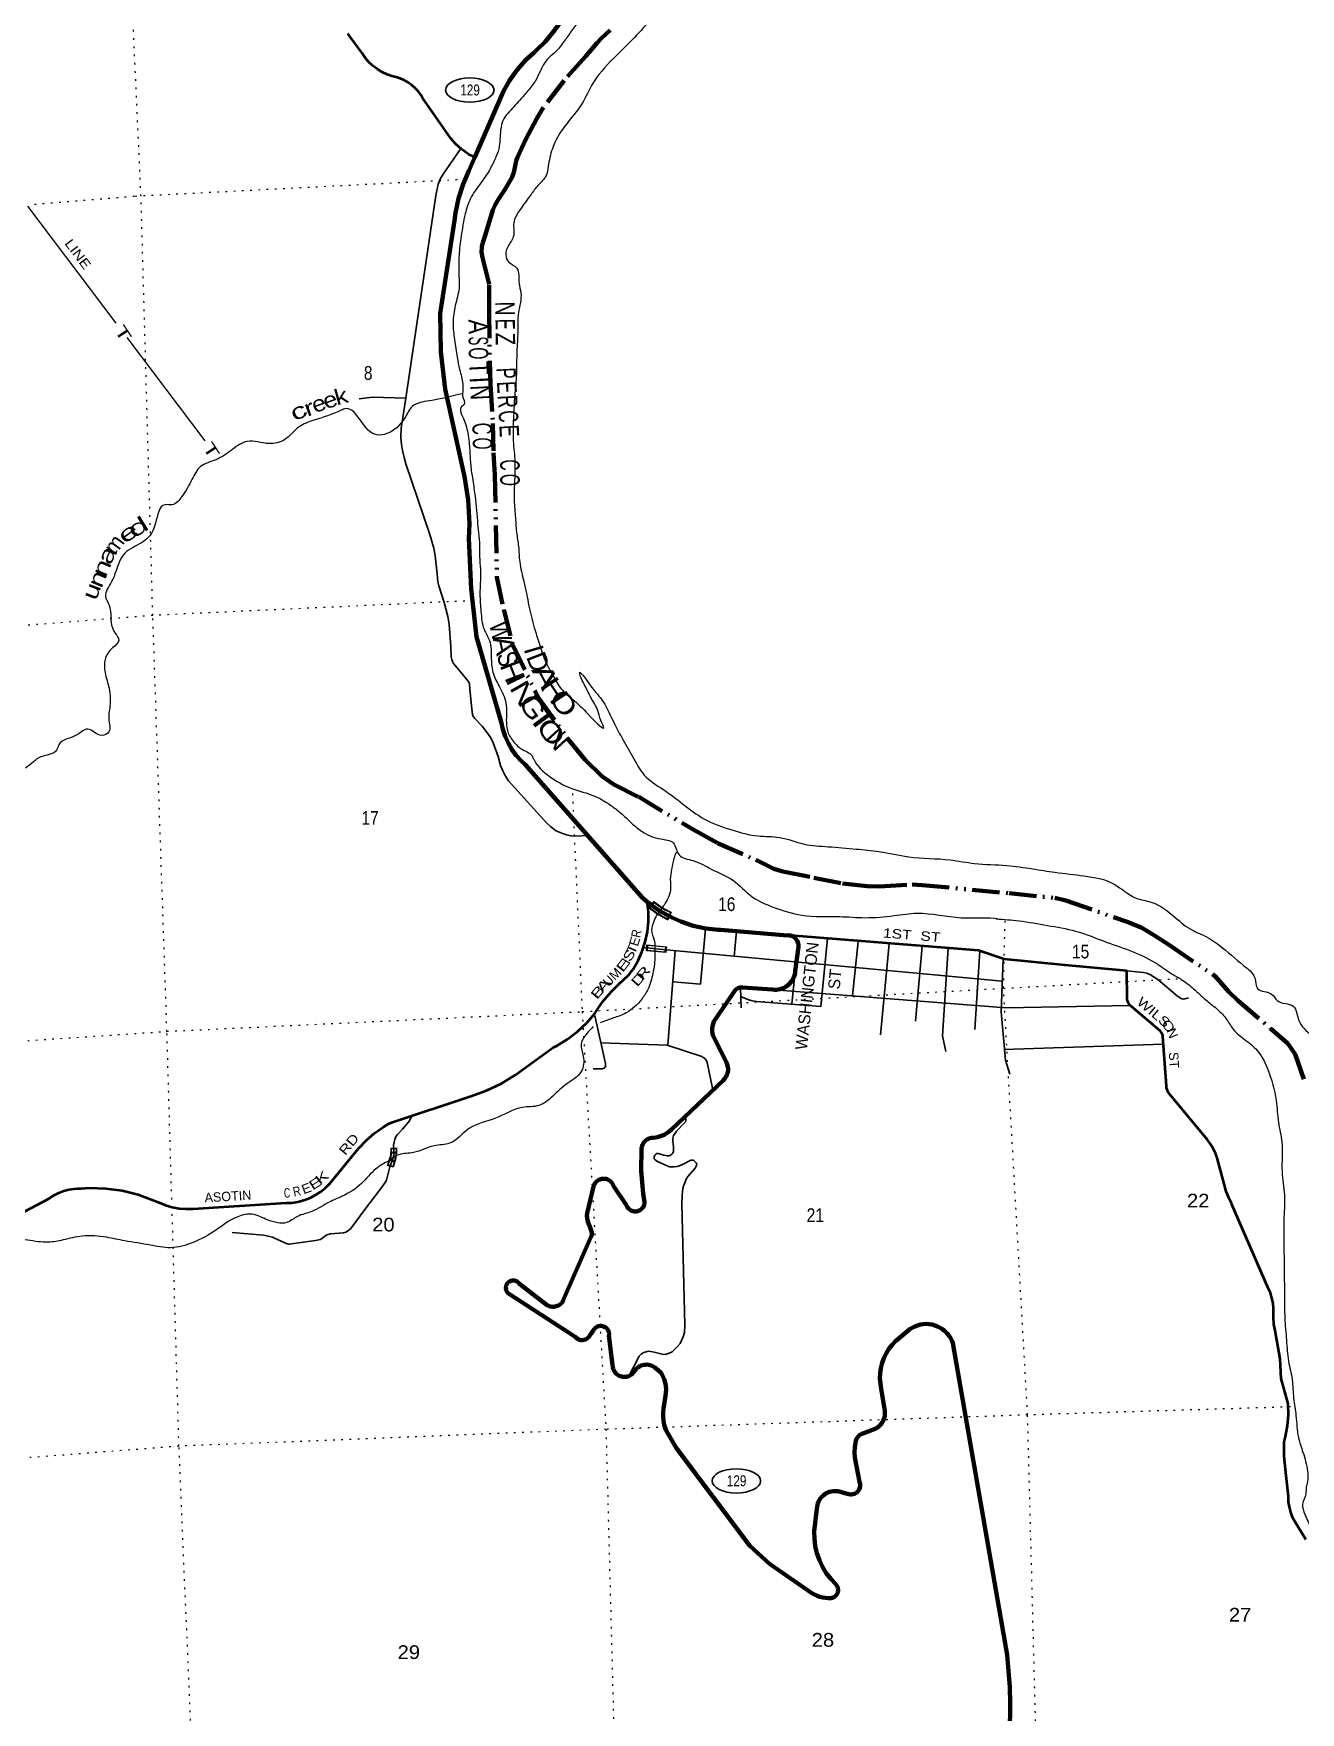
# Model space of a CAD drawing. Header units: feet. Extents: x 757852 to 1040949, y -536576 to -344549.
# Drawn here: x 991104 to 1007275, y -412754 to -391327 of the extents above; entities that cross this region are included whole.
import ezdxf
from ezdxf.enums import TextEntityAlignment as Align

# ---------------------------------------------------------------- set-up
doc = ezdxf.new("R2010")
doc.units = ezdxf.units.FT
doc.header["$LTSCALE"] = 70
doc.linetypes.add('DASH_DOUBLE_DOT', pattern=[9.2, 5, -1.2, 0.3, -1.2, 0.3, -1.2])
doc.linetypes.add('DOTTED', pattern=[1.5, 0.3, -1.2])
for name, color, linetype, lineweight in [('10', 7, 'DASH_DOUBLE_DOT', 70), ('17', 7, 'Continuous', 25), ('23', 7, 'Continuous', 70), ('26', 7, 'Continuous', 40), ('29', 7, 'Continuous', 25), ('31', 7, 'Continuous', 13), ('39', 7, 'Continuous', 13), ('46', 7, 'Continuous', 13), ('59', 7, 'Continuous', 13), ('7', 7, 'DOTTED', 13)]:
    doc.layers.add(name, color=color, linetype=linetype, lineweight=lineweight)
for name, color, linetype in [('12', 7, 'Continuous'), ('27', 7, 'Continuous'), ('41', 7, 'Continuous')]:
    doc.layers.add(name, color=color, linetype=linetype)

msp = doc.modelspace()

# ---------------------------------------------------------------- linework, layer by layer
at = {"layer": '10'}
for points in [[(998462.97, -391284.54), (998351.71, -391386.98), (998293.22, -391446.88), (998153.27, -391615.41), (997876.41, -391925.41), (997600.81, -392285.5), (997529.82, -392411.51), (997391.81, -392665.21), (997279.28, -392905.3), (997264.72, -392949.53), (997233.46, -393098.42), (997207.58, -393168.35), (997114.67, -393324.88), (997039.73, -393438.79), (996995.25, -393513.18), (996963.99, -393581.99), (996864, -393916.31), (996839.88, -393992.07), (996826.75, -394050.25), (996823, -394118.44), (996833.21, -394184.32), (996920.42, -394534.71), (996918.32, -394864.42), (996925.84, -395505.02), (996935.57, -395798.77), (996967.46, -396302.39), (996974.35, -396677.12), (996993.73, -396963.02), (997017.82, -398266.13)], [(997017.82, -398266.13), (997105.31, -398675.45), (997221.74, -399131.11), (997547.72, -399807.38), (997942.88, -400353.49), (998142.32, -400593.42), (998357.08, -400804.87), (998509.96, -400911.23), (998827.71, -401069.86), (999522.44, -401486.09), (999834.24, -401660.71), (1000322.12, -401870.58), (1000552.03, -401986.03), (1000668.33, -402019.81), (1001064.71, -402100.75), (1001428.63, -402172.46), (1001745.36, -402209.75), (1001900.07, -402213.76), (1002320.24, -402188.74), (1002444.55, -402195.07), (1003555.76, -402298.6), (1004140.35, -402359.53), (1004279.78, -402393.17), (1005074.29, -402668.7), (1005252.05, -402741.15), (1005412.11, -402837.5), (1005617.35, -402972.13)], [(1005617.35, -402972.13), (1006186.66, -403357.65), (1006357.07, -403550.83), (1006476.87, -403669.46), (1006894.29, -404024.06), (1007114.09, -404215.66), (1007205.71, -404351.86), (1007319.66, -404670.25)]]:
    msp.add_lwpolyline(points, dxfattribs=at)
at = {"layer": '17'}
for centre in [(996672.07, -392048.11), (1000074.5, -409799.17)]:
    msp.add_ellipse(centre, major_axis=(-309.24, 1), ratio=0.500121, dxfattribs=at)
at = {"layer": '23'}
for points in [[(996735.36, -392905.91), (997044.95, -392188.79), (997098.13, -392070.59), (997180.72, -391924.91), (997278.07, -391788.65), (997389.14, -391663.32), (997487.7, -391573.16), (997512.55, -391550.43), (997537.7, -391525.77), (997632.91, -391432.42), (997745.5, -391296.8), (998386.97, -390418.59)], [(998938.05, -402406.79), (998876.97, -402355.92), (997378.04, -400655.47), (997329.59, -400610.71), (997265.46, -400539.98), (997209.07, -400462.94), (997161.04, -400380.42), (997121.91, -400293.34), (997092.09, -400202.64), (997071.91, -400109.32), (996757.92, -399026.51), (996687.97, -398412.44), (996661.01, -397772.13), (996667.4, -397582.04), (996651.77, -397279.57), (996604.6, -396980.39), (996359.52, -395866.04), (996301.16, -395387.9), (996292.65, -394899.82), (996478.77, -393714.01), (996490.92, -393615.01), (996528.81, -393430.21), (996585.8, -393250.38), (996661.28, -393077.49), (996735.36, -392905.91)], [(1000725.37, -402836.39), (999872.85, -402767.63), (999848.26, -402766.37), (999684.33, -402748.09), (999523.2, -402712.78), (999366.64, -402660.81), (999241.38, -402604.08), (999216.38, -402592.76), (999091.78, -402521.8), (998990.16, -402449.66), (998964.55, -402428.86), (998938.05, -402406.79)], [(999770.58, -403997.04), (999776.96, -403966.33), (999786.52, -403936.47), (1000025.02, -403586.87), (1000041.78, -403562.3), (1000059.71, -403536.87), (1000064.41, -403531.84), (1000073.45, -403524.01), (1000083.25, -403517.16), (1000093.72, -403511.37), (1000104.73, -403506.72), (1000116.17, -403503.23), (1000127.91, -403500.96), (1000139.82, -403499.94), (1000151.78, -403500.16), (1000537.42, -403528.26), (1000565.15, -403530.28), (1000587.42, -403529.76), (1000606.39, -403528.19), (1000632.65, -403523.21), (1000658.25, -403515.51), (1000682.91, -403505.18), (1000706.35, -403492.32), (1000728.31, -403477.09), (1000748.57, -403459.64), (1000766.89, -403440.17), (1000783.07, -403418.9), (1000796.95, -403396.05), (1000808.35, -403371.87), (1000817.17, -403346.63), (1000823.3, -403320.62), (1000826.68, -403294.1), (1000866.14, -402981.83), (1000867.04, -402968.84), (1000866.58, -402955.19), (1000864.7, -402941.66), (1000861.41, -402928.4), (1000856.75, -402915.56), (1000850.78, -402903.28), (1000843.56, -402891.69), (1000835.16, -402880.91), (1000825.69, -402871.07), (1000815.24, -402862.28), (1000803.92, -402854.63), (1000791.87, -402848.2), (1000779.22, -402843.07), (1000767.7, -402839.75)], [(1000767.7, -402839.75), (1000766.09, -402839.29), (1000752.65, -402836.9), (1000739.02, -402835.93), (1000725.37, -402836.39)], [(998286.23, -405981.48), (998296.22, -405972.2), (998307.13, -405964.03), (998318.82, -405957.04), (998331.19, -405951.31), (998344.08, -405946.9), (998357.37, -405943.87), (998370.9, -405942.24), (998384.53, -405942.03), (998398.1, -405943.25), (998411.47, -405945.88), (998424.5, -405949.9), (998437.03, -405955.25), (998448.93, -405961.89), (998460.08, -405969.73), (998470.34, -405978.7), (998479.61, -405988.68), (998487.79, -405999.59), (998512.13, -406041.8), (998666.09, -406275.01), (998682.73, -406300.21), (998701.13, -406325.01), (998708.87, -406332.4), (998718.55, -406339.87), (998728.97, -406346.29), (998739.99, -406351.59), (998751.51, -406355.7), (998763.4, -406358.59), (998775.53, -406360.22), (998787.76, -406360.58), (998799.95, -406359.65), (998811.99, -406357.45), (998823.73, -406354.01), (998835.04, -406349.36), (998845.81, -406343.55), (998855.91, -406336.65), (998865.24, -406328.73), (998873.68, -406319.88), (998881.16, -406310.19), (998887.58, -406299.78), (998892.87, -406288.75), (998896.99, -406277.23), (998899.88, -406265.34), (998901.51, -406253.22), (998901.86, -406240.99), (998900.94, -406228.79), (998898.74, -406216.76), (998885.48, -406133.05), (998859.41, -405842.7), (998863.84, -405551.22), (998865.99, -405539.48), (998870.31, -405523.98), (998876.23, -405509.01), (998883.68, -405494.74), (998892.59, -405481.34), (998902.84, -405468.93), (998914.34, -405457.67), (998926.95, -405447.66), (998940.53, -405439.04), (998954.95, -405431.88), (998970.03, -405426.26), (998985.62, -405422.25), (999001.54, -405419.9), (999006.78, -405419.68), (999044.67, -405415.88), (999081.96, -405408.13), (999118.23, -405396.53), (999153.09, -405381.2), (999186.16, -405362.3), (999217.07, -405340.06), (999245.49, -405314.71), (999904.38, -404687.36), (999929.41, -404663.54), (999945.26, -404638.56), (999946.22, -404636.95), (999954.89, -404618.16), (999961.54, -404598.57), (999966.1, -404578.4), (999968.53, -404557.85), (999968.8, -404537.17), (999966.91, -404516.57), (999962.88, -404496.28), (999958.6, -404482.52), (999948.64, -404457.66), (999936.07, -404432.52), (999774.8, -404110.03), (999771.01, -404090.77), (999767.59, -404059.6), (999767.45, -404028.24), (999770.58, -403997.04)], [(998185.31, -407967.49), (998184.89, -407967.97), (998176.23, -407976), (998166.78, -407983.09), (998156.63, -407989.15), (998145.92, -407994.11), (998134.74, -407997.93), (998123.22, -408000.56), (998111.49, -408001.97), (998099.68, -408002.14), (998087.91, -408001.08), (998076.32, -407998.8), (998065.03, -407995.32), (998054.17, -407990.67), (998043.85, -407984.92), (998042.26, -407983.8), (998017.3, -407961.72), (997992.26, -407945.44), (997165.43, -407408.15), (997163.51, -407406.45), (997156.51, -407399.4), (997150.28, -407391.66), (997144.9, -407383.32), (997140.42, -407374.46), (997136.9, -407365.17), (997134.36, -407355.57), (997132.84, -407345.76), (997132.35, -407335.84), (997132.9, -407325.93), (997134.49, -407316.12), (997137.09, -407306.54), (997140.68, -407297.28), (997145.22, -407288.45), (997150.65, -407280.14), (997156.93, -407272.44), (997163.97, -407265.44), (997171.71, -407259.22), (997180.06, -407253.84), (997188.92, -407249.36), (997198.2, -407245.83), (997207.8, -407243.29), (997217.61, -407241.77), (997227.53, -407241.28), (997237.45, -407241.84), (997247.25, -407243.42), (997256.83, -407246.02), (997266.09, -407249.61), (997274.92, -407254.15), (997279.15, -407256.92), (997304.21, -407280.69), (997329.15, -407299.98), (997663.72, -407558.67), (997670.31, -407562.08), (997684.42, -407568.04), (997699.07, -407572.5), (997714.11, -407575.4), (997729.37, -407576.71), (997744.68, -407576.43), (997759.88, -407574.54), (997774.79, -407571.07), (997789.27, -407566.06), (997803.14, -407559.57), (997816.25, -407551.66), (997828.47, -407542.43), (997839.66, -407531.97), (997849.69, -407520.4), (997858.45, -407507.84), (997865.86, -407494.44), (998217.24, -406689.04), (998228.24, -406663.84), (998231.61, -406639.04), (998231.65, -406637.46), (998230.94, -406628.29), (998230.69, -406626.93), (998223.36, -406602.53), (998213.7, -406576.93), (998200.05, -406540.71), (998193.54, -406527.53), (998182.38, -406499.68), (998174.19, -406470.82), (998169.06, -406441.27), (998167.06, -406411.33), (998168.19, -406381.36), (998252.75, -406043.14), (998253.42, -406040.34), (998257.44, -406027.32), (998262.79, -406014.79), (998269.42, -406002.89), (998277.27, -405991.74), (998286.23, -405981.48)], [(1000497.64, -410857), (1000245.18, -410630.04), (999307.28, -409378.74), (999179.78, -409155.7), (999170.72, -409133.07), (999154.93, -409082.82), (999144.48, -409031.19), (999139.48, -408978.75), (999139.99, -408926.08), (999146.01, -408873.75), (999170.56, -408715.66), (999175.83, -408675.84), (999177.22, -408631.69), (999173.99, -408587.64), (999166.17, -408544.17), (999153.85, -408501.75), (999137.16, -408460.86), (999116.29, -408421.93), (999059.2, -408372.56), (999034.16, -408350.91), (999009.2, -408335.57), (999006.19, -408333.89), (998988.78, -408326.46), (998970.69, -408320.88), (998952.11, -408317.23), (998933.26, -408315.54), (998914.33, -408315.83), (998895.53, -408318.1), (998877.08, -408322.32), (998859.17, -408328.45), (998841.99, -408336.41), (998825.75, -408346.13), (998810.6, -408357.49), (998796.73, -408370.38), (998784.28, -408384.64), (998732.8, -408443.49), (998728.45, -408446.6), (998715.18, -408454.75), (998701.14, -408461.46), (998686.47, -408466.67), (998671.34, -408470.32), (998655.91, -408472.37), (998640.35, -408472.79), (998624.83, -408471.58), (998609.52, -408468.76), (998594.59, -408464.36), (998580.21, -408458.41), (998566.52, -408451), (998553.68, -408442.2), (998541.83, -408432.1), (998531.11, -408420.82), (998521.62, -408408.48), (998513.47, -408395.21), (998506.76, -408381.17), (998501.55, -408366.5), (998497.9, -408351.37), (998495.85, -408335.94), (998495.43, -408320.38), (998448.78, -407938.49), (998449.36, -407929.57), (998449.02, -407918.48), (998447.53, -407907.48), (998444.89, -407896.71), (998441.15, -407886.26), (998436.33, -407876.27), (998430.49, -407866.83), (998423.7, -407858.05), (998416.03, -407850.04), (998407.56, -407842.87), (998398.39, -407836.62), (998388.62, -407831.36), (998378.35, -407827.16), (998367.7, -407824.05), (998356.78, -407822.08), (998345.71, -407821.25), (998334.62, -407821.59), (998323.63, -407823.08), (998312.85, -407825.71), (998302.41, -407829.46), (998292.41, -407834.28), (998282.97, -407840.12), (998274.2, -407846.91), (998266.18, -407854.58), (998259.01, -407863.05), (998252.76, -407872.22), (998247.51, -407881.99), (998243.3, -407892.26), (998223.29, -407917.49), (998203.59, -407942.34), (998185.31, -407967.49)], [(1003566.39, -413035.73), (1003567.63, -412630.76), (1003565.85, -412433.39), (1003530.07, -412019.52), (1002836.52, -408040.82), (1002823.76, -408007.85), (1002806.82, -407974.61), (1002786.49, -407943.33), (1002763.01, -407914.35), (1002736.63, -407887.97), (1002707.64, -407864.5), (1002676.35, -407844.19), (1002643.12, -407827.26), (1002608.29, -407813.9), (1002572.26, -407804.25), (1002535.41, -407798.42), (1002498.16, -407796.47), (1002460.91, -407798.43), (1002424.07, -407804.27), (1002388.04, -407813.93), (1002353.22, -407827.31), (1002319.98, -407844.25), (1002288.7, -407864.57), (1002104.87, -408016.41), (1002061.61, -408061.95), (1002020.92, -408114.58), (1001985.96, -408171.19), (1001957.11, -408231.13), (1001934.68, -408293.77), (1001918.93, -408358.4), (1001910.01, -408424.33), (1001908.04, -408490.83), (1001913.03, -408557.17), (1001924.92, -408622.63), (1001964.15, -408880.11), (1001967.98, -408905.27), (1001970.2, -408930.11), (1001970.46, -408946.7), (1001968.46, -408969.27), (1001964.1, -408991.51), (1001957.44, -409013.18), (1001948.55, -409034.03), (1001937.54, -409053.83), (1001924.51, -409072.38), (1001909.62, -409089.46), (1001893.02, -409104.89), (1001874.9, -409118.51), (1001855.46, -409130.15), (1001834.9, -409139.7), (1001813.46, -409147.05), (1001700.07, -409188.88), (1001675.02, -409198.12), (1001650.07, -409212.86), (1001642.06, -409219.18), (1001632.3, -409228.67), (1001623.6, -409239.13), (1001616.03, -409250.44), (1001609.69, -409262.49)], [(1001609.69, -409262.49), (1001609.39, -409263.23), (1001600.97, -409288.15), (1001595.72, -409313.23), (1001586.32, -409369.35), (1001582.25, -409435.75), (1001585.14, -409502.21), (1001648.47, -409812.88), (1001651.71, -409823.24), (1001654.22, -409835.33), (1001655.46, -409847.62), (1001655.4, -409859.98), (1001654.05, -409872.26), (1001651.43, -409884.33), (1001647.55, -409896.06), (1001642.48, -409907.32), (1001636.25, -409917.99), (1001628.94, -409927.95), (1001620.63, -409937.09), (1001611.42, -409945.32), (1001601.39, -409952.53), (1001590.66, -409958.66), (1001579.35, -409963.63), (1001567.58, -409967.39), (1001555.49, -409969.91), (1001543.2, -409971.14), (1001530.84, -409971.08), (1001518.56, -409969.73), (1001506.49, -409967.11), (1001494.76, -409963.24), (1001368.44, -409931.23), (1001359.53, -409930.01), (1001335.56, -409928.5), (1001311.56, -409929.49), (1001287.8, -409932.99), (1001264.54, -409938.95), (1001242.02, -409947.31), (1001220.5, -409957.98), (1001200.22, -409970.84), (1001181.39, -409985.75), (1001164.22, -410002.55), (1001148.9, -410021.04), (1001135.6, -410041.04), (1001124.47, -410062.32), (1001115.62, -410084.65), (1001109.15, -410107.78), (1001105.13, -410131.46), (1001103.61, -410155.43), (1001069.21, -410442.74), (1001069.1, -410446.11), (1001071.01, -410539.61), (1001082.69, -410632.4), (1001104, -410723.47), (1001134.72, -410811.8), (1001174.5, -410896.44), (1001222.91, -410976.46), (1001279.42, -411050.98), (1001343.41, -411119.19), (1001346.34, -411122.35), (1001353.22, -411130.94), (1001359.16, -411140.21), (1001364.09, -411150.05), (1001367.98, -411160.35), (1001370.76, -411171), (1001372.42, -411181.88), (1001372.93, -411192.88), (1001372.28, -411203.87), (1001370.5, -411214.73), (1001367.58, -411225.35), (1001363.58, -411235.6), (1001358.52, -411245.38), (1001352.47, -411254.57), (1001345.49, -411263.09), (1001337.66, -411270.82), (1001329.06, -411277.7), (1001319.79, -411283.64), (1001309.95, -411288.58), (1001299.65, -411292.46), (1001289, -411295.24), (1001278.12, -411296.9), (1001267.12, -411297.41), (1001256.13, -411296.77), (1001245.27, -411294.98), (1001214.09, -411293.72), (1001176.79, -411288.62), (1001140.23, -411279.65), (1001104.81, -411266.9), (1001070.91, -411250.52), (1001038.91, -411230.69), (1000497.64, -410857)]]:
    msp.add_lwpolyline(points, dxfattribs=at)
at = {"layer": '26'}
msp.add_line((1000767.7, -402839.75), (1000725.37, -402836.39), dxfattribs=at)
for points in [[(996735.36, -392905.91), (996708.17, -392892.77), (996665.43, -392872.12), (996641.1, -392856.67), (996564.91, -392800.65), (996494.99, -392736.98), (996432.11, -392666.35), (996066.82, -392145.23), (996045.09, -392109.03), (996011.65, -392063.36), (995973.61, -392021.43), (995931.4, -391983.71), (995885.48, -391950.6), (995836.35, -391922.48), (995784.55, -391899.64), (995730.65, -391882.35), (995675.23, -391870.79), (995618.78, -391850.5), (995554.14, -391819.97), (995493.06, -391782.85), (995436.19, -391739.55), (995384.15, -391690.54), (995337.53, -391636.36), (995296.82, -391577.61), (995131.48, -391350.6), (995113.33, -391325.68)], [(998165.48, -403953.74), (998270.23, -403831.92), (998273.23, -403826.85), (998366.88, -403686.81), (998474.65, -403557.33), (998570.36, -403464.16), (998595.28, -403439.9), (998620.36, -403418.08), (998639.18, -403401.7), (998695.79, -403344.03), (998720.3, -403319.06), (998737.5, -403294.03), (998756.47, -403266.44), (998820.36, -403155.79), (998872.35, -403039.07), (998911.84, -402917.56), (998938.42, -402792.59), (998951.79, -402665.52), (998951.8, -402537.75), (998941.08, -402435.67), (998938.05, -402406.79)], [(1007342.57, -410547.01), (1007191.53, -410294.95), (1007175.77, -410261.69), (1007151.66, -410197.98), (1007134.34, -410132.09), (1007124, -410064.76), (1007120.75, -409996.72), (1007085.99, -409652.46), (1007067.7, -409481.14), (1007066.9, -409299.39), (1007084.57, -409233.43), (1007110.31, -409095.09), (1007121.45, -408954.81), (1007117.87, -408814.15), (1007027.77, -408490.72), (1007017.64, -408239.79), (1006954, -407880.86), (1006937.23, -407797.47), (1006929.26, -407712.79), (1006930.18, -407627.74), (1006932.38, -407600.32), (1006925.59, -407532.89), (1006911.69, -407465.93), (1006890.87, -407400.8), (1006863.35, -407338.21), (1006401.2, -406270.72), (1006397.4, -406264.12), (1006358.84, -406187.37), (1006328.51, -406107.01), (1006306.75, -406023.93), (1006211.16, -405674.66), (1006191.13, -405618.13), (1006162.69, -405557.69), (1006128.08, -405500.56), (1006087.69, -405447.36), (1005589.95, -404847.13), (1005581.09, -404828.37), (1005572.95, -404805.67), (1005567.24, -404782.24), (1005564, -404758.34), (1005519.62, -404126.2), (1005517.52, -404115.65), (1005513.65, -404102.71), (1005508.46, -404090.24), (1005501.98, -404078.38), (1005494.31, -404067.27), (1005485.51, -404057.02), (1005093.97, -403723.59), (1005084.07, -403708.41), (1005075.04, -403690.96), (1005067.88, -403672.66), (1005062.68, -403653.72), (1005057.63, -403289.42), (1004267.35, -403217.6), (1003494.84, -403138.87), (1003165.61, -403030.33), (1000767.7, -402839.75)], [(989894.31, -406936.52), (991301.29, -406195.62), (991308.3, -406190.47), (991365.05, -406153.77), (991425.32, -406123.2), (991488.46, -406099.1), (991553.77, -406081.73), (991620.53, -406071.28), (991663.03, -406069.13), (991689.7, -406067.79), (991713.03, -406066.47), (991815.7, -406060.7), (992025.57, -406066.61), (992233.68, -406094.42), (992437.74, -406143.83), (992708.37, -406247.2), (992789.58, -406280.43), (992874.14, -406305.11), (992960.82, -406320.82), (993048.66, -406327.38), (993136.71, -406324.72), (994326.5, -406252.22), (994398.53, -406248.62), (994476.93, -406236.77), (994553.67, -406216.8), (994627.9, -406188.91), (994698.8, -406153.42), (994765.61, -406110.71), (994827.58, -406061.25), (994884.05, -406005.59), (995210.9, -405607.37), (995258.58, -405548.31), (995351.81, -405450.38), (995454.78, -405362.74), (995566.34, -405286.35), (995635.36, -405243.74), (995685.27, -405222.03), (996671.43, -404892), (996684.1, -404888.29), (996883.82, -404817.65), (997075.06, -404726.52), (997255.72, -404615.9), (997737.96, -404268.39), (997783.49, -404244.83), (997920.77, -404161.34), (998048.56, -404063.95), (998165.48, -403953.74)]]:
    msp.add_lwpolyline(points, dxfattribs=at)
at = {"layer": '29'}
for p, q in [((996237.91, -393393.96), (995854.88, -395978.18)), ((1000076.87, -402783.76), (1000044.93, -403104.23)), ((998888.61, -402991.96), (998928.39, -402995.69)), ((999178.14, -403019.15), (998928.39, -402995.69)), ((999178.14, -403019.15), (1003466.27, -403421.87)), ((999293.28, -403030.84), (999201.94, -404239.27)), ((1001630.76, -402916.64), (1001558.17, -403608.19)), ((1002027.09, -402943.84), (1001913.75, -404107.57)), ((1002444.55, -402977.29), (1002362.09, -403932.69)), ((1003181.91, -403037.25), (1003117.79, -404038.39)), ((1000826.68, -403294.1), (1000780.74, -403711.6)), ((1000129.21, -403499.74), (1000136.69, -403761.6)), ((998272.56, -403880.08), (998403.1, -404470.22)), ((1003488.23, -404291.73), (1005524.69, -404225.6)), ((999703.16, -404459.51), (999776.46, -404809.92)), ((999379.64, -406257.5), (999416.43, -407811.18))]:
    msp.add_line(p, q, dxfattribs=at)
for points in [[(996237.91, -393393.96), (996258.01, -393293.25), (996269.02, -393249.19), (996295.44, -393183.1), (996324.06, -393134.64), (996555.8, -392792.53)], [(995854.88, -395978.18), (995430.65, -395965.96), (995258.58, -395986.48)], [(995854.88, -395978.18), (995797.95, -396362.27), (995793.41, -396480.91), (995802.22, -396573.44), (995813.22, -396648.33), (995833.04, -396738.66), (995855.06, -396820.17), (996163.32, -397718.98), (996211.76, -397892.99), (996229.38, -397992.14), (996255.8, -398221.25), (996264.6, -398322.58), (996277.82, -398375.46), (996343.87, -398586.94)], [(998184.62, -401563.12), (998027.2, -401568.65), (997964.43, -401567.53), (997908.3, -401553.23), (997867.55, -401541.09), (997804.81, -401515.78), (997766.27, -401497.03), (997701.33, -401447.49), (997651.77, -401400.1), (997167.36, -400862.58), (997128.84, -400806.42), (997088.1, -400726), (997064.99, -400667.64), (997035.25, -400554.17), (996969.2, -400377.93), (996939.48, -400317.36), (996919.66, -400284.32), (996860.21, -400205.01), (996828.28, -400166.45), (996735.8, -400069.52), (996717.09, -400044.19), (996708.29, -400017.76), (996696.17, -399946.15), (996674.15, -399695.02), (996667.55, -399631.14), (996663.15, -399613.52), (996652.13, -399593.68), (996555.25, -399474.72), (996484.79, -399391.01), (996466.08, -399365.68), (996451.77, -399340.35), (996441.86, -399315.01), (996436.35, -399280.86), (996431.94, -399148.68), (996408.82, -398867.81), (996401.12, -398813.83), (996392.31, -398765.37), (996343.87, -398586.94)], [(999681.07, -402754.92), (999618.49, -403457.96), (999267.97, -403428.18)], [(1001237.65, -402876.94), (1001153.56, -403742.62), (1000333.55, -403680.31)], [(1002779.06, -403000.04), (1002705.14, -404118.99), (1002747.07, -404320.09)], [(1003481.16, -403134.36), (1003452.99, -403812.74), (1003508.89, -404427.5), (1003563.99, -404609.84)], [(1005057.63, -403289.42), (1005268.8, -403309.5), (1005315.04, -403318.32), (1005361.28, -403338.14), (1005453.76, -403399.83), (1005704.78, -403611.32), (1005753.22, -403642.16), (1005779.64, -403648.77), (1005799.46, -403646.57), (1005845.7, -403633.35)], [(1000333.55, -403680.31), (1000311.16, -403677.42), (1000278.14, -403670.81), (1000234.1, -403657.59), (1000133.91, -403621.24)], [(1000562.44, -403530.08), (1003512.89, -403761.52), (1005095.05, -403730.09)], [(998272.56, -403880.08), (998269.52, -403867.89), (998266.77, -403864.03), (998255.76, -403850.81)], [(998346.69, -404209.3), (999193.45, -404239.15), (999633.13, -404384.5)], [(998403.1, -404470.22), (998405.94, -404491.98), (998404.84, -404504.1), (998398.24, -404516.76), (998389.42, -404527.23), (998375.67, -404536.04), (998364.1, -404539.34), (998248.5, -404541.55)], [(999633.13, -404384.5), (999658.28, -404397.8), (999677, -404414.33), (999693.51, -404436.36), (999703.16, -404459.51)], [(995933.89, -405139.06), (995901.8, -405204.08), (995886.39, -405226.12), (995811.52, -405312.04), (995749.87, -405378.13), (995730.05, -405405.66), (995714.64, -405442.02), (995704.72, -405477.26), (995699.22, -405514.72), (995702.53, -405566.48), (995703.63, -405601.73), (995701.43, -405640.29), (995690.42, -405686.56), (995652.98, -405792.3), (995610.05, -405959.73), (995591.33, -405992.78), (995549.49, -406052.26), (995320.49, -406354.08)], [(999423.89, -405144.91), (999428.26, -405200.76), (999424.96, -405215.07), (999406.24, -405238.21), (999311.55, -405335.14), (999291.74, -405361.58), (999274.12, -405392.42), (999268.62, -405406.74), (999263.12, -405433.18), (999263.11, -405467.33), (999273.03, -405536.72), (999274.12, -405566.46), (999270.82, -405594), (999263.11, -405614.93), (999251, -405629.25), (999227.88, -405645.77), (999210.27, -405651.28), (999194.85, -405652.38), (999148.61, -405641.37), (999078.14, -405621.54), (999058.33, -405622.64), (999049.53, -405625.95), (999040.71, -405632.56), (999033.01, -405643.57), (999025.3, -405663.4), (999025.3, -405686.53), (999031.9, -405696.45), (999036.31, -405700.85), (999069.34, -405720.68), (999201.45, -405782.37), (999221.28, -405788.98), (999239.99, -405791.18), (999280.72, -405791.18), (999315.96, -405786.77), (999337.98, -405780.16), (999386.42, -405760.33), (999484.41, -405709.67), (999496.52, -405707.46), (999517.44, -405706.36), (999533.95, -405711.87), (999562.58, -405740.51), (999569.19, -405753.73), (999566.98, -405771.35), (999562.59, -405783.47), (999547.16, -405806.6), (999456.88, -405912.35), (999435.97, -405946.5), (999415.04, -405993.86), (999397.43, -406046.74), (999386.42, -406101.81), (999382.02, -406160.2), (999379.64, -406257.5)], [(995320.49, -406354.08), (995165.27, -406558.96), (995147.66, -406582.08), (995112.42, -406611.83), (995090.41, -406623.94), (995061.78, -406631.66), (994894.43, -406647.08), (994865.81, -406653.68), (994847.09, -406660.29), (994834.98, -406669.11), (994784.33, -406706.56), (994764.52, -406717.57), (994700.66, -406730.79), (994394.59, -406774.86), (994372.57, -406775.96), (994358.25, -406775.96), (994328.53, -406770.45), (994253.66, -406735.2), (994181, -406702.15), (994152.37, -406690.04), (994117.14, -406680.12), (994079.71, -406671.32), (994037.87, -406664.7), (993637.11, -406629.45)], [(998703.56, -408463.03), (998835.94, -408207.97), (998862.36, -408179.33), (998895.39, -408159.5), (998935.03, -408146.28), (998957.05, -408144.08), (999025.31, -408155.09), (999126.6, -408183.73), (999166.24, -408185.94), (999210.28, -408174.92), (999254.31, -408150.69), (999280.74, -408126.45), (999318.17, -408089), (999355.61, -408044.94), (999375.42, -408005.28), (999395.24, -407959.02), (999410.66, -407903.94), (999416.43, -407811.18)]]:
    msp.add_lwpolyline(points, dxfattribs=at)
at = {"layer": '29', "linetype": 'DOTTED', "lineweight": 100}
msp.add_arc((995440.07, -405601.86), 263.83, 333.55482, 1.9141, dxfattribs=at)
at = {"layer": '31'}
for p, q in [((998933.81, -402957.32), (999182.59, -402981.92)), ((999182.59, -402981.92), (999175.21, -403056.56)), ((995666.27, -405594.38), (995666.31, -405551.53)), ((995666.83, -405551.26), (995741.8, -405548.99)), ((995674.27, -405594.39), (995674.31, -405559.03)), ((995741.19, -405591.78), (995741.64, -405548.97)), ((995692.15, -405795.57), (995620.93, -405772.06)), ((995621.64, -405772.51), (995652.04, -405680.45)), ((995724.45, -405700.33), (995692.71, -405796.48))]:
    msp.add_line(p, q, dxfattribs=at)
for points in [[(999175.21, -403056.56), (998926.43, -403031.96), (998933.81, -402957.32)], [(995674.31, -405559.03), (995733.55, -405557.23), (995733.19, -405591.7)], [(995716.85, -405697.82), (995687.84, -405785.72), (995631.81, -405767.22), (995659.63, -405682.95)]]:
    msp.add_lwpolyline(points, dxfattribs=at)
msp.add_lwpolyline([(999173.84, -402989.09), (998940.98, -402966.07), (998935.18, -403024.78), (999168.03, -403047.81)], close=True, dxfattribs=at)
for centre, radius, start, end in [((995440.09, -405601.87), 226.33, 339.65519, 1.91708), ((995440.09, -405601.87), 234.33, 339.65519, 1.91708), ((995440.07, -405601.86), 293.33, 340.96859, 1.9132), ((995440.07, -405601.86), 301.33, 340.96859, 1.9132)]:
    msp.add_arc(centre, radius, start, end, dxfattribs=at)
at = {"layer": '39'}
for points in [[(998539.52, -390412.39), (998516.47, -390448.99), (998429.76, -390574.94), (998360.43, -390680.93), (998306.51, -390814.32), (998217.14, -390963.53), (998137.97, -391074.02), (998047.05, -391191.12), (997946.96, -391326.78), (997852.6, -391456.12), (997747.82, -391577.93), (997659.06, -391656.71), (997595.37, -391754.37), (997522.25, -391906.81), (997424.27, -392044.37), (997329.04, -392155.65), (997176.2, -392324.07), (997106.19, -392416.01), (997064.91, -392560.85), (997042.14, -392797.3), (996993.95, -392924.38), (996922.45, -393068.69), (996807.95, -393239.24), (996682.38, -393430.46), (996613.41, -393626.94), (996562.76, -393911.03), (996534.35, -394155.8), (996533.21, -394423.38), (996534.47, -394574.17), (996486.83, -394795.75), (996459.37, -395018.36), (996475.78, -395232.77), (996510.84, -395458.34), (996542.5, -395613.67), (996581.64, -395798.81), (996579.79, -395922.37)], [(999506.98, -390578.68), (999422.54, -390673.02), (999298.56, -390813.87), (999111.43, -391022.19), (998944.64, -391193.31), (998715, -391437.91), (998509.41, -391639.09), (998226.5, -391988.89), (998117.86, -392197.37), (997976.42, -392393.39), (997838.22, -392573.16), (997726.25, -392795.89), (997672.88, -393023.79), (997649.92, -393131.52), (997539.79, -393267.67), (997454.6, -393378.46), (997307.53, -393582.8), (997232.79, -393743.36), (997227.38, -393922.64), (997192.34, -393988.73), (997134.12, -394116.29), (997155.42, -394223.86), (997272.89, -394322.69), (997300.28, -394514.44), (997324.27, -394635.95), (997294.15, -394886.85), (997283.26, -395160.93), (997271.6, -395418.97), (997265.41, -395706.9), (997244.84, -395947.27), (997231.17, -396205.4), (997224.88, -396491.33), (997246.01, -396761.83), (997244.58, -397023.39), (997237.58, -397253.03), (997252.66, -397481.59), (997268.88, -397691.99), (997293.67, -397871.8), (997309.31, -398070.16), (997361.5, -398317.01), (997427.12, -398633.61), (997494.82, -398909.87), (997556.62, -399105.96), (997642.94, -399351.14), (997747, -399547.17), (997855.44, -399708.79), (998008.88, -399844.06), (998222.32, -400054.84), (998381.69, -400187.81), (998345, -400095.07), (998304.47, -399964.31), (998220.22, -399803.51), (998142.39, -399650.45), (998093.46, -399554.29), (998074.01, -399484.85), (998197.63, -399627.62), (998375.71, -399856.22), (998517.97, -400134.85), (998626.34, -400336.71), (998762.65, -400575.4), (998899.9, -400791.93), (999135.98, -400971.42), (999388.4, -401156.14), (999667.51, -401351.62), (1000018.37, -401491.28), (1000350.06, -401567.52), (1000626.65, -401586.12), (1000938.65, -401671.37), (1001248.13, -401704.44), (1001603.79, -401735.25), (1001895.01, -401765.2), (1002274.59, -401833.05), (1002803.77, -401873.44), (1003113.83, -401918.56), (1003527.61, -401944.5), (1003853.64, -401986.82), (1004141.52, -402031.01), (1004512.01, -402077.18), (1004897.45, -402182.96), (1005177.69, -402360.29), (1005367.3, -402411.32), (1005676.62, -402607.32), (1005895.85, -402771.55), (1006029.55, -402831.36), (1006243.22, -402963.68), (1006549.42, -403220.18), (1006691.89, -403378.12), (1006730.8, -403517.01), (1006905.23, -403586.89), (1006977.56, -403667.81), (1007180.29, -403740.33), (1007266.86, -403949.28), (1007433.06, -404140.25), (1007499.4, -404263.71), (1007595.24, -404456.12)], [(996579.76, -395922.86), (996155.56, -396013.69), (995938.07, -396086.61), (995842.7, -396232), (995613.35, -396432.16), (995485.53, -396448.44), (995284.02, -396273.29), (995091.32, -396113.8), (995032.06, -396134.78), (994680.59, -396262.48), (994493.76, -396345.97), (994308.86, -396509.79), (994108.33, -396559.77), (993831.6, -396531.03), (993641.74, -396634.78), (993431.11, -396765.67), (993234.45, -396853.66), (993125.93, -397017.78), (992997.81, -397233.11), (992870.4, -397339.84), (992781.99, -397340.13), (992660.87, -397575.23), (992571.17, -397754.51), (992374.58, -397884.72), (992267.65, -397958.29), (992154.45, -398190.99), (992100.49, -398320.28), (992023.62, -398515.02), (992069.12, -398623.38), (992093.86, -398841.32), (992144.75, -398977.56), (992191.47, -399069.78), (992111.88, -399168.15), (992016.51, -399313.53), (992016.65, -399480.4), (992066.77, -399683.02), (992075.43, -399941.96), (992063.77, -400073.21), (992063.91, -400240.07), (991975.75, -400286.58), (991796.81, -400202.82), (991663.62, -400273.65), (991426.92, -400405.81), (991397.99, -400471.55), (991296.39, -400530.79), (991146.28, -400584.34), (991101.93, -400622.69), (991001.31, -400701.98)], [(996579.79, -395922.37), (996578.99, -395951.81), (996598.38, -396061.48), (996571.24, -396082.93), (996602.16, -396264.45), (996635.7, -396375.44), (996668.46, -396595.09), (996679.98, -396791.64), (996700.77, -396971.65), (996733.33, -397187.28), (996768.68, -397543.57), (996782.18, -397697.79), (996796.26, -397864.04), (996798.88, -398042.93), (996808.56, -398201.36), (996801.88, -398479.26), (996814.85, -398705.91), (996853.83, -398929.28), (996923.25, -399074.71), (996946.56, -399306.89), (996974.14, -399502.65), (997059.16, -399679.5), (997138.29, -399900.9), (997138.54, -400114.09), (997163.41, -400253.67), (997250.41, -400388.19), (997328.08, -400454.77), (997467.34, -400546.49), (997487.45, -400587.74), (997689.23, -400807.13), (997960.08, -400956.76), (998266.94, -401060.36), (998455.16, -401165.77), (998580.47, -401260.18), (998717.36, -401386.21), (998872.33, -401511.36), (999110.35, -401606.27), (999267.74, -401656.88), (999343.47, -401808.03), (999522.11, -401881.73), (999763.01, -401994.61), (1000029.26, -402132.39), (1000276.93, -402343.49), (1000544.89, -402475.15), (1000912.17, -402579.81), (1001393.91, -402596.38), (1001718.58, -402610.61), (1002089.59, -402584.35), (1002381.91, -402553.9), (1002946.09, -402610.67), (1003369.03, -402618.06), (1003409.68, -402622.33)], [(999296.72, -401798.26), (999275.64, -401861.65), (999247.72, -401991.75), (999231.85, -402121.26), (999232.53, -402260.02), (999151.12, -402449.06), (999068.08, -402563.35)], [(999296.72, -401798.26), (999298.69, -401795.42), (999303.66, -401788.95), (999308.38, -401781.99), (999313.35, -401778.51), (999316.58, -401776.28)], [(999068.08, -402563.35), (999058.67, -402576.3), (999014.96, -402670.97), (998993.52, -402768.57), (999026.02, -402899.73), (999032.96, -403043.1)], [(1003389.49, -402625.1), (1003682.53, -402650.94), (1004045.56, -402709.55), (1004405.26, -402782.4), (1004796.37, -402922.09), (1005138.43, -403046.09), (1005454.02, -403205.59), (1005630.88, -403325.63), (1005753.11, -403398.07), (1005909.79, -403517.1), (1006067.63, -403660.2), (1006189.12, -403758.83), (1006324.59, -403897), (1006415.7, -404033.32), (1006579.67, -404178.14), (1006739.72, -404325.16), (1006857.08, -404546.68), (1006964.83, -404943.67), (1006994.48, -405223.81), (1007036.73, -405473.16), (1007041.03, -405853.11), (1007071.46, -406149.3), (1007063.29, -406479.58), (1007064.7, -406841.56), (1007067.15, -407183.38), (1007073.07, -407430.49), (1007074.91, -407718.03), (1007096.72, -408002.58), (1007121.78, -408270.88), (1007169.37, -408505.89), (1007186.94, -408744.38), (1007217.79, -408966.13), (1007249.36, -409244.17), (1007306.86, -409434.44), (1007364.78, -409674.98), (1007365.06, -409805.7), (1007348.58, -409880.94), (1007342.62, -409965.71), (1007302.66, -410096.4), (1007331.05, -410225.75), (1007410.34, -410408.91), (1007470.53, -410737.84), (1007516.57, -410940.74), (1007584.17, -411090.29), (1007648.44, -411254.08), (1007709.7, -411355.67), (1007765.55, -411511.83), (1007818.12, -411766.7), (1007902.99, -411981.78), (1008009.83, -412193.76), (1008112.15, -412353.68), (1008235.8, -412538.69), (1008353.04, -412715.97), (1008509.98, -412923.48), (1008652.83, -413089.45), (1008806.69, -413274.99), (1009027.58, -413473.33), (1009283.95, -413698.08), (1009551.27, -413857.93), (1009882.05, -414123.29), (1010119.68, -414334.88), (1010352.03, -414520.59), (1010429.06, -414740.08), (1010620.84, -414877.49), (1010668.69, -414826.87), (1010648.52, -414701.14), (1010545.85, -414575.44), (1010453.32, -414451.25), (1010320.63, -414329.04), (1010178.1, -414211.33), (1010101.65, -414128.6), (1009980.26, -414031.97), (1009978.58, -413955.62), (1010151.13, -414069.85), (1010367.39, -414214.1), (1010571.99, -414366.98), (1010695.77, -414471.53), (1010793.88, -414627.62), (1010929.35, -414890.5), (1011236.56, -415084.6), (1011416.45, -415184.38), (1011624.2, -415319), (1011763.3, -415448.95), (1011885.27, -415557.61), (1012181.24, -415685.88), (1012376.78, -415734.61), (1012677.33, -415832.49), (1013086.96, -415939.09), (1013175.9, -415989.03), (1013249.11, -416088.02), (1013357.16, -416116.91), (1013383.45, -416119.64), (1013405.73, -416122.57), (1013450.47, -416132.44), (1013495.8, -416093.5)], [(999032.96, -403043.1), (999035.25, -403090.36), (999008.17, -403320.99), (998945.71, -403527.21), (998867.12, -403649.74), (998668.4, -403826.45), (998585.64, -403862.69), (998429.37, -403918.64), (998336.12, -403954.07)], [(998247.87, -404000.03), (998185.03, -404067.42), (998092.13, -404226.86), (998119.58, -404378.37), (998094.87, -404574.69), (997895.77, -404743.37), (997706.7, -404911.56), (997554.38, -405007.54), (997344.27, -405031.94), (996998.87, -405171.6), (996666.95, -405298.52), (996414.61, -405489.93), (996218.94, -405521.67), (995953.52, -405609.12), (995767.7, -405636.35), (995639.38, -405715.24)], [(995642.43, -405713.37), (995472.62, -405817.79), (995288.44, -406003.84), (995042.77, -406166.76), (994877.34, -406241.26), (994653.72, -406360.85), (994473.66, -406424.01), (994340.45, -406498.93), (994334.52, -406501.24), (994220, -406504.85), (994089.47, -406469.02), (993894.78, -406396.11), (993709.15, -406427.36), (993425.82, -406602.18), (993139.52, -406757.04), (992850.95, -406823.51), (992595.77, -406789.78), (992267.15, -406735.51), (992037.58, -406690.47), (991722.95, -406675.75), (991481.79, -406723.8), (991290.03, -406753.33), (991029.12, -406725.91), (990773, -406714.35), (990487.44, -406843.03), (990250.13, -406929.1), (989876.46, -407108.37), (989738.1, -407201.65), (989596.7, -407439.91), (989421.97, -407613.42), (989040.21, -407708.6), (988734.2, -407705.53), (988429.05, -407720.51), (988189.02, -407750.4), (987892.13, -407811.25), (987647.05, -407861.5), (987304.08, -408051.32), (987093.35, -408270.86), (986875.72, -408472.63), (986586.95, -408659.79), (986387.17, -408814.42), (986385.16, -408814.52), (986239.32, -408878), (985928.97, -408991.78)]]:
    msp.add_spline(points, degree=3, dxfattribs=at)
at = {"layer": '46'}
for p, q in [((991025.52, -393530.82), (992153.5, -395021.92)), ((992293.78, -395207.35), (993288.89, -396522.82))]:
    msp.add_line(p, q, dxfattribs=at)
at = {"layer": '59'}
for p, q in [((998959.46, -402486.99), (999025.36, -402405.25)), ((999242.39, -402541.27), (999197.95, -402636.14))]:
    msp.add_line(p, q, dxfattribs=at)
msp.add_lwpolyline([(998970.78, -402485.68), (999026.54, -402416.52), (999057.73, -402440.92), (999080.52, -402457.73), (999126.51, -402487.74), (999170.9, -402513.35), (999217.69, -402538.16), (999232.04, -402544.47), (999193.77, -402626.19), (999160.1, -402608.19), (999132.91, -402593.78), (999107.32, -402578.98), (999080.52, -402563.37), (999056.93, -402548.16), (999038.13, -402534.96), (999020.53, -402522.55), (998991.34, -402501.34)], close=True, dxfattribs=at)
for centre, radius, start, end in [((999680.72, -401602.55), 1036.02, 230.79491, 244.96978), ((999681.29, -401602.55), 1141.02, 230.79506, 244.93774)]:
    msp.add_arc(centre, radius, start, end, dxfattribs=at)
at = {"layer": '7'}
for points in [[(994167.03, -436356.4), (994144.18, -436050.12), (993937.59, -430615.39), (993687.2, -425273.31), (993403.28, -420111.9), (993187.95, -414745.98), (992959.41, -409356.58), (992805.89, -404062.05), (992625.5, -398752.74), (992475.19, -393399.72), (992351.02, -390679.99)], [(991114.89, -393503.72), (992400.84, -393400.58), (996628.19, -393183.71)], [(996713.41, -398564.06), (992625.5, -398752.74), (987183.01, -399184.95), (981871.87, -399337.15), (981071.28, -399363.76)], [(997981.55, -401026.1), (998106.16, -403809.81), (998410.37, -409141.19), (998550.78, -414538.95), (998767.69, -419854.5), (999019.26, -424971.24), (999224.68, -430381.89), (999525.14, -435801.96), (999538.54, -436122.35)], [(1004940.48, -435888.83), (1004931.26, -435574.7), (1004579.74, -430139.03), (1004305.96, -424854.43), (1004061, -419624.73), (1003931.86, -414335.03), (1003792.43, -408957.34), (1003484.69, -403511.48), (1003505.15, -402635.51)], [(981300.07, -404719.02), (982048.33, -404687.14), (987466.21, -404414.78), (992805.89, -404062.05), (998106.16, -403809.81), (1003484.69, -403511.48), (1005753.19, -403387.43)], [(1007146.01, -408855.01), (1003792.43, -408957.34), (998410.37, -409141.19), (992959.41, -409356.58), (987626.47, -409765.3), (983363.2, -409958.79)]]:
    msp.add_lwpolyline(points, dxfattribs=at)

# ---------------------------------------------------------------- texts
at = {"layer": '10'}
for s, height, rotation, width, p in [('W', 248.2, 281.941, 0.8, (996918.59, -398861.29)), ('A', 248.2, 282.873, 1.1, (996962.88, -399042.99)), ('S', 248.2, 286.372, 0.8, (997012.53, -399256.87)), ('H', 248.3, 291.04, 1.1, (997051.28, -399388.8)), ('I', 248.3, 296.108, 1.15, (997124.64, -399578.98)), ('N', 248.2, 299.773, 1.35, (997171.58, -399674.21)), ('A', 248.2, 297.966, 1.45, (997453.38, -399448.72)), ('H', 248.2, 303.611, 1.4, (997557.13, -399642.07)), ('G', 248.2, 304.145, 1.25, (997281.02, -399864.35)), ('O', 248.2, 306.308, 1.3, (997670.34, -399811.64)), ('T', 248.2, 306.44, 1.7, (997389.13, -400023.24)), ('O', 248.3, 308.139, 1.35, (997505.72, -400180.97))]:
    msp.add_text(s, height=height, rotation=rotation, dxfattribs=dict(at, width=width)).set_placement(p)
for s, rotation, p in [('I', 286.361, (997358.11, -399178.62)), ('D', 291.175, (997388.05, -399280.55)), ('N', 312.336, (997619.7, -400325.93))]:
    msp.add_text(s, height=248.2, rotation=rotation, dxfattribs=at).set_placement(p)
at = {"layer": '12'}
for s, height, rotation, width, p in [('N', 248.2, 270.684, 0.75, (996997.04, -394747.87)), ('A', 248.2, 270.687, 0.85, (996653.72, -394975.24)), ('E', 248.2, 270.689, 0.65, (996999.65, -394967.45)), ('S', 248.3, 270.69, 0.5, (996656.34, -395194.84)), ('O', 248.2, 270.68, 0.6, (996658, -395332.33)), ('Z', 248.3, 270.69, 0.8, (997001.76, -395144.06)), ('T', 248.3, 272.907, 0.85, (996660.19, -395516.74)), ('I', 248.2, 273.05, 0.9, (996670.18, -395712.64)), ('P', 248.2, 273.06, 0.65, (997008.91, -395596.86)), ('N', 248.2, 273.062, 0.8, (996675.85, -395818.73)), ('E', 248.3, 273.065, 0.7, (997018.13, -395769.32)), ('R', 248.2, 273.059, 0.7, (997027.57, -395945.67)), ('C', 248.2, 273.066, 0.65, (997038.04, -396141.55)), ('C', 248.3, 272.909, 0.65, (996701.51, -396298.3)), ('E', 248.3, 273.015, 0.7, (997047.89, -396325.7)), ('O', 248.2, 270.547, 0.6, (996710.35, -396482.49)), ('C', 248.3, 270.543, 0.6, (997059.12, -396762.72)), ('O', 248.2, 270.547, 0.6, (997060.87, -396947.15))]:
    msp.add_text(s, height=height, rotation=rotation, dxfattribs=dict(at, width=width)).set_placement(p)
at = {"layer": '17', "width": 0.8}
for p in [(996675.52, -392116.42), (1000077.95, -409867.48)]:
    msp.add_text('129', height=140, dxfattribs=at).set_placement(p, align=Align.CENTER)
at = {"layer": '17'}
for s, rotation, p in [('WASHINGTON', 83.721, (1000975.06, -404304.36)), ('ST', 84.452, (1001393.14, -403530.44))]:
    msp.add_text(s, height=150, rotation=rotation, dxfattribs=at).set_placement(p)
at = {"layer": '27'}
for s, rotation, width, p in [('R', 77.993, 0.85, (998856.94, -402825.34)), ('S', 59.998, 1.35, (998756.38, -403122.2)), ('T', 65.991, 1.35, (998797.56, -403034.95)), ('E', 71.996, 1.05, (998832.99, -402931.68)), ('E', 52.504, 1.55, (998675.01, -403251.73)), ('R', 50.998, 1.5, (998932.07, -403354.69)), ('B', 50.228, 1.65, (998350.68, -403597.27)), ('A', 50.228, 1.7, (998422.22, -403513.09)), ('D', 48.531, 1.55, (998867.22, -403436.08)), ('K', 38.594, 1.55, (994822.1, -405973.34)), ('R', 11.587, 0.85, (994476.67, -406160.93)), ('E', 20.592, 1.1, (994606.76, -406122.07)), ('E', 32.59, 1.4, (994730.14, -406053.18)), ('C', 2.861, 0.7, (994342.37, -406183.33))]:
    msp.add_text(s, height=120, rotation=rotation, dxfattribs=dict(at, width=width)).set_placement(p, align=Align.CENTER)
for s, rotation, width, p in [('1ST  ST', 355.456, 1.25, (1001941.69, -402862.84)), ('WILS', 319.583, 1.25, (1005175.99, -403703.47)), ('O', 305.583, 1.3, (1005493.2, -403962.55)), ('N', 291.583, 1.05, (1005562.39, -404051.49)), ('RD', 50.622, 1.25, (995083.36, -405652.42))]:
    msp.add_text(s, height=120, rotation=rotation, dxfattribs=dict(at, width=width)).set_placement(p)
for s, rotation, p in [('M', 45.035, (998571.91, -403370)), ('I', 59.998, (998718.11, -403192.88)), ('U', 44.23, (998482.91, -403461.27))]:
    msp.add_text(s, height=120, rotation=rotation, dxfattribs=at).set_placement(p, align=Align.CENTER)
for s, rotation, p in [('ST', 274.016, (1005594.09, -404330.98)), ('ASOTIN', 3.487, (993289.85, -406245.26))]:
    msp.add_text(s, height=120, rotation=rotation, dxfattribs=at).set_placement(p)
at = {"layer": '41'}
for s, rotation, width, p in [('e', 20.005, 1.2, (994777.02, -396142.9)), ('e', 19.931, 1.2, (994921.22, -396094.97)), ('k', 15.514, 1.25, (995054.98, -396051.58)), ('c', 25.636, 1.5, (994526.1, -396235.68)), ('r', 20.005, 1.35, (994654.07, -396197.22)), ('d', 31.462, 1.7, (992487.28, -397708.33)), ('e', 35.553, 1.65, (992365.56, -397777.1)), ('a', 64.306, 1.45, (992129.26, -398024.5)), ('n', 67.269, 1.4, (992063.27, -398183)), ('n', 67.616, 1.35, (992008.67, -398323.55)), ('u', 69.31, 1.35, (991936.32, -398477.7))]:
    msp.add_text(s, height=200, rotation=rotation, dxfattribs=dict(at, width=width)).set_placement(p, align=Align.CENTER)
msp.add_text('m', height=200, rotation=53.639, dxfattribs=at).set_placement((992209.88, -397905.46), align=Align.CENTER)
at = {"layer": '46', "width": 1.2}
msp.add_text('LINE', height=120, rotation=306.929, dxfattribs=at).set_placement((991493.28, -394006.24))
at = {"layer": '46', "width": 1.65}
for p in [(992182.17, -395195.86), (993307.45, -396688.66)]:
    msp.add_text('T', height=151, rotation=303.232, dxfattribs=at).set_placement(p, align=Align.CENTER)
at = {"layer": '7'}
for s, width, p in [('8', 0.85, (995319.81, -395745.18)), ('17', 0.85, (995288.65, -401425.18)), ('16', 0.85, (999841.29, -402525.92)), ('15', 0.85, (1004358.6, -403130.58)), ('22', 1.1, (1005826.74, -406309.63)), ('20', 1.1, (995426.22, -406615.41)), ('21', 0.85, (1000971.49, -406495.24)), ('27', 1.1, (1006362.01, -411594.85)), ('28', 1.1, (1001036.68, -411915.32)), ('29', 1.1, (995750.46, -412072.58))]:
    msp.add_text(s, height=175, dxfattribs=dict(at, width=width)).set_placement(p)

doc.saveas('drawing.dxf')
